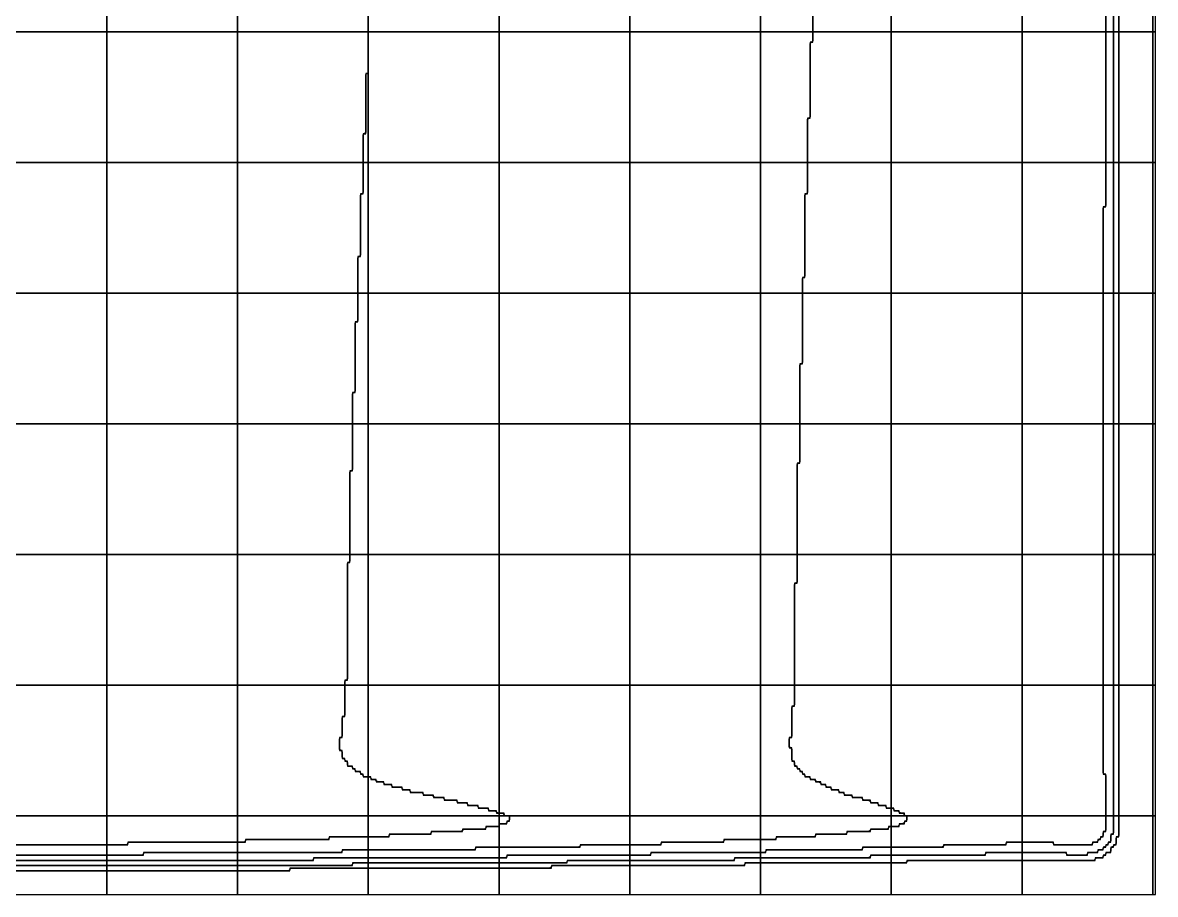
# Model space of a CAD drawing. Header units: metres. Extents: x -2.2 to 1, y -5.2 to 5.1.
# Drawn here: x -0.078 to 1.005, y 0.14 to 0.973 of the extents above; entities that cross this region are included whole.
import ezdxf

# ---------------------------------------------------------------- set-up
doc = ezdxf.new("R2010")
doc.units = ezdxf.units.M

msp = doc.modelspace()

# ---------------------------------------------------------------- linework, layer by layer
at = {"layer": '10', "color": 2}
for points in [[(0.9696, 0.9645, 0), (1.0021, 0.9645, 0), (1.0021, 1.0895, 0), (0.9696, 1.0895, 0), (0.9696, 0.9645, 0)], [(1.0021, 0.9645, 0), (1.0046, 0.9645, 0), (1.0046, 1.0895, 0), (1.0021, 1.0895, 0), (1.0021, 0.9645, 0)], [(0.9696, 0.8395, 0), (1.0021, 0.8395, 0), (1.0021, 0.9645, 0), (0.9696, 0.9645, 0), (0.9696, 0.8395, 0)], [(1.0021, 0.8395, 0), (1.0046, 0.8395, 0), (1.0046, 0.9645, 0), (1.0021, 0.9645, 0), (1.0021, 0.8395, 0)], [(0.9696, 0.7145, 0), (1.0021, 0.7145, 0), (1.0021, 0.8395, 0), (0.9696, 0.8395, 0), (0.9696, 0.7145, 0)], [(1.0021, 0.7145, 0), (1.0046, 0.7145, 0), (1.0046, 0.8395, 0), (1.0021, 0.8395, 0), (1.0021, 0.7145, 0)], [(0.9696, 0.5895, 0), (1.0021, 0.5895, 0), (1.0021, 0.7145, 0), (0.9696, 0.7145, 0), (0.9696, 0.5895, 0)], [(1.0021, 0.5895, 0), (1.0046, 0.5895, 0), (1.0046, 0.7145, 0), (1.0021, 0.7145, 0), (1.0021, 0.5895, 0)], [(0.9696, 0.4645, 0), (1.0021, 0.4645, 0), (1.0021, 0.5895, 0), (0.9696, 0.5895, 0), (0.9696, 0.4645, 0)], [(1.0021, 0.4645, 0), (1.0046, 0.4645, 0), (1.0046, 0.5895, 0), (1.0021, 0.5895, 0), (1.0021, 0.4645, 0)], [(0.9696, 0.3395, 0), (1.0021, 0.3395, 0), (1.0021, 0.4645, 0), (0.9696, 0.4645, 0), (0.9696, 0.3395, 0)], [(1.0021, 0.3395, 0), (1.0046, 0.3395, 0), (1.0046, 0.4645, 0), (1.0021, 0.4645, 0), (1.0021, 0.3395, 0)], [(0.9696, 0.2145, 0), (1.0021, 0.2145, 0), (1.0021, 0.3395, 0), (0.9696, 0.3395, 0), (0.9696, 0.2145, 0)], [(1.0021, 0.2145, 0), (1.0046, 0.2145, 0), (1.0046, 0.3395, 0), (1.0021, 0.3395, 0), (1.0021, 0.2145, 0)], [(0.8771, 0.1395, 0), (1.0021, 0.1395, 0), (1.0021, 0.2145, 0), (0.9696, 0.2145, 0), (0.9696, 0.1958, 0), (0.9683, 0.1945, 0), (0.9671, 0.1945, 0), (0.9671, 0.1883, 0), (0.9658, 0.187, 0), (0.9646, 0.187, 0), (0.9646, 0.1857, 0), (0.9633, 0.1845, 0), (0.9621, 0.1845, 0), (0.9621, 0.1807, 0), (0.9608, 0.1795, 0), (0.9571, 0.1795, 0), (0.9571, 0.1782, 0), (0.9558, 0.177, 0), (0.9546, 0.177, 0), (0.9546, 0.1757, 0), (0.9533, 0.1745, 0), (0.9471, 0.1745, 0), (0.9471, 0.1732, 0), (0.9458, 0.172, 0), (0.8771, 0.172, 0), (0.8771, 0.1395, 0)], [(1.0021, 0.1395, 0), (1.0046, 0.1395, 0), (1.0046, 0.2145, 0), (1.0021, 0.2145, 0), (1.0021, 0.1395, 0)], [(0.1271, 0.1395, 0), (0.2521, 0.1395, 0), (0.2521, 0.1645, 0), (0.1771, 0.1645, 0), (0.1771, 0.1633, 0), (0.1758, 0.162, 0), (0.1271, 0.162, 0), (0.1271, 0.1395, 0)], [(0.2521, 0.1395, 0), (0.3771, 0.1395, 0), (0.3771, 0.1645, 0), (0.2521, 0.1645, 0), (0.2521, 0.1395, 0)], [(0.3771, 0.1395, 0), (0.5021, 0.1395, 0), (0.5021, 0.167, 0), (0.4271, 0.167, 0), (0.4271, 0.1658, 0), (0.4258, 0.1645, 0), (0.3771, 0.1645, 0), (0.3771, 0.1395, 0)], [(0.5021, 0.1395, 0), (0.6271, 0.1395, 0), (0.6271, 0.1695, 0), (0.6121, 0.1695, 0), (0.6121, 0.1683, 0), (0.6108, 0.167, 0), (0.5021, 0.167, 0), (0.5021, 0.1395, 0)], [(0.6271, 0.1395, 0), (0.7521, 0.1395, 0), (0.7521, 0.1695, 0), (0.6271, 0.1695, 0), (0.6271, 0.1395, 0)], [(0.7521, 0.1395, 0), (0.8771, 0.1395, 0), (0.8771, 0.172, 0), (0.7671, 0.172, 0), (0.7671, 0.1708, 0), (0.7658, 0.1695, 0), (0.7521, 0.1695, 0), (0.7521, 0.1395, 0)], [(-0.1229, 0.1395, 0), (0.0021, 0.1395, 0), (0.0021, 0.162, 0), (-0.1229, 0.162, 0), (-0.1229, 0.1395, 0)], [(0.0021, 0.1395, 0), (0.1271, 0.1395, 0), (0.1271, 0.162, 0), (0.0021, 0.162, 0), (0.0021, 0.1395, 0)]]:
    msp.add_polyline3d(points, dxfattribs=at)
at = {"layer": '5', "color": 6}
for points in [[(-0.1229, 0.9645, 0), (0.0021, 0.9645, 0), (0.0021, 1.0895, 0), (-0.1229, 1.0895, 0), (-0.1229, 0.9645, 0)], [(0.0021, 0.9645, 0), (0.1271, 0.9645, 0), (0.1271, 1.0895, 0), (0.0021, 1.0895, 0), (0.0021, 0.9645, 0)], [(0.1271, 0.9645, 0), (0.2521, 0.9645, 0), (0.2521, 1.0895, 0), (0.1271, 1.0895, 0), (0.1271, 0.9645, 0)], [(-0.1229, 0.8395, 0), (0.0021, 0.8395, 0), (0.0021, 0.9645, 0), (-0.1229, 0.9645, 0), (-0.1229, 0.8395, 0)], [(0.0021, 0.8395, 0), (0.1271, 0.8395, 0), (0.1271, 0.9645, 0), (0.0021, 0.9645, 0), (0.0021, 0.8395, 0)], [(0.1271, 0.8395, 0), (0.2471, 0.8395, 0), (0.2471, 0.8658, 0), (0.2483, 0.867, 0), (0.2496, 0.867, 0), (0.2496, 0.9233, 0), (0.2508, 0.9245, 0), (0.2521, 0.9245, 0), (0.2521, 0.9645, 0), (0.1271, 0.9645, 0), (0.1271, 0.8395, 0)], [(-0.1229, 0.7145, 0), (0.0021, 0.7145, 0), (0.0021, 0.8395, 0), (-0.1229, 0.8395, 0), (-0.1229, 0.7145, 0)], [(0.0021, 0.7145, 0), (0.1271, 0.7145, 0), (0.1271, 0.8395, 0), (0.0021, 0.8395, 0), (0.0021, 0.7145, 0)], [(0.1271, 0.7145, 0), (0.2421, 0.7145, 0), (0.2421, 0.7482, 0), (0.2433, 0.7495, 0), (0.2446, 0.7495, 0), (0.2446, 0.8083, 0), (0.2458, 0.8095, 0), (0.2471, 0.8095, 0), (0.2471, 0.8395, 0), (0.1271, 0.8395, 0), (0.1271, 0.7145, 0)], [(-0.1229, 0.5895, 0), (0.0021, 0.5895, 0), (0.0021, 0.7145, 0), (-0.1229, 0.7145, 0), (-0.1229, 0.5895, 0)], [(0.0021, 0.5895, 0), (0.1271, 0.5895, 0), (0.1271, 0.7145, 0), (0.0021, 0.7145, 0), (0.0021, 0.5895, 0)], [(0.1271, 0.5895, 0), (0.2371, 0.5895, 0), (0.2371, 0.6182, 0), (0.2383, 0.6195, 0), (0.2396, 0.6195, 0), (0.2396, 0.6857, 0), (0.2408, 0.687, 0), (0.2421, 0.687, 0), (0.2421, 0.7145, 0), (0.1271, 0.7145, 0), (0.1271, 0.5895, 0)], [(-0.1229, 0.4645, 0), (0.0021, 0.4645, 0), (0.0021, 0.5895, 0), (-0.1229, 0.5895, 0), (-0.1229, 0.4645, 0)], [(0.0021, 0.4645, 0), (0.1271, 0.4645, 0), (0.1271, 0.5895, 0), (0.0021, 0.5895, 0), (0.0021, 0.4645, 0)], [(0.1271, 0.4645, 0), (0.2346, 0.4645, 0), (0.2346, 0.5433, 0), (0.2358, 0.5445, 0), (0.2371, 0.5445, 0), (0.2371, 0.5895, 0), (0.1271, 0.5895, 0), (0.1271, 0.4645, 0)], [(-0.1229, 0.3395, 0), (0.0021, 0.3395, 0), (0.0021, 0.4645, 0), (-0.1229, 0.4645, 0), (-0.1229, 0.3395, 0)], [(0.0021, 0.3395, 0), (0.1271, 0.3395, 0), (0.1271, 0.4645, 0), (0.0021, 0.4645, 0), (0.0021, 0.3395, 0)], [(0.1271, 0.3395, 0), (0.2296, 0.3395, 0), (0.2296, 0.3432, 0), (0.2308, 0.3445, 0), (0.2321, 0.3445, 0), (0.2321, 0.4557, 0), (0.2333, 0.457, 0), (0.2346, 0.457, 0), (0.2346, 0.4645, 0), (0.1271, 0.4645, 0), (0.1271, 0.3395, 0)], [(-0.1229, 0.2145, 0), (0.0021, 0.2145, 0), (0.0021, 0.3395, 0), (-0.1229, 0.3395, 0), (-0.1229, 0.2145, 0)], [(0.0021, 0.2145, 0), (0.1271, 0.2145, 0), (0.1271, 0.3395, 0), (0.0021, 0.3395, 0), (0.0021, 0.2145, 0)], [(0.1271, 0.2145, 0), (0.2521, 0.2145, 0), (0.2521, 0.252, 0), (0.2483, 0.252, 0), (0.2471, 0.2532, 0), (0.2471, 0.2545, 0), (0.2458, 0.2545, 0), (0.2446, 0.2557, 0), (0.2446, 0.257, 0), (0.2408, 0.257, 0), (0.2396, 0.2582, 0), (0.2396, 0.2595, 0), (0.2383, 0.2595, 0), (0.2371, 0.2607, 0), (0.2371, 0.262, 0), (0.2333, 0.262, 0), (0.2321, 0.2632, 0), (0.2321, 0.267, 0), (0.2308, 0.267, 0), (0.2296, 0.2682, 0), (0.2296, 0.2695, 0), (0.2283, 0.2695, 0), (0.2271, 0.2707, 0), (0.2271, 0.277, 0), (0.2258, 0.277, 0), (0.2246, 0.2782, 0), (0.2246, 0.2883, 0), (0.2258, 0.2895, 0), (0.2271, 0.2895, 0), (0.2271, 0.3083, 0), (0.2283, 0.3095, 0), (0.2296, 0.3095, 0), (0.2296, 0.3395, 0), (0.1271, 0.3395, 0), (0.1271, 0.2145, 0)], [(0.2521, 0.2145, 0), (0.3771, 0.2145, 0), (0.3771, 0.217, 0), (0.3758, 0.217, 0), (0.3746, 0.2182, 0), (0.3746, 0.2195, 0), (0.3683, 0.2195, 0), (0.3671, 0.2208, 0), (0.3671, 0.222, 0), (0.3583, 0.222, 0), (0.3571, 0.2233, 0), (0.3571, 0.2245, 0), (0.3483, 0.2245, 0), (0.3471, 0.2258, 0), (0.3471, 0.227, 0), (0.3383, 0.227, 0), (0.3371, 0.2283, 0), (0.3371, 0.2295, 0), (0.3258, 0.2295, 0), (0.3246, 0.2308, 0), (0.3246, 0.232, 0), (0.3158, 0.232, 0), (0.3146, 0.2333, 0), (0.3146, 0.2345, 0), (0.3058, 0.2345, 0), (0.3046, 0.2357, 0), (0.3046, 0.237, 0), (0.2933, 0.237, 0), (0.2921, 0.2382, 0), (0.2921, 0.2395, 0), (0.2858, 0.2395, 0), (0.2846, 0.2407, 0), (0.2846, 0.242, 0), (0.2758, 0.242, 0), (0.2746, 0.2432, 0), (0.2746, 0.2445, 0), (0.2683, 0.2445, 0), (0.2671, 0.2457, 0), (0.2671, 0.247, 0), (0.2608, 0.247, 0), (0.2596, 0.2482, 0), (0.2596, 0.2495, 0), (0.2558, 0.2495, 0), (0.2546, 0.2507, 0), (0.2546, 0.252, 0), (0.2521, 0.252, 0), (0.2521, 0.2145, 0)], [(0.3771, 0.2145, 0), (0.3821, 0.2145, 0), (0.3821, 0.217, 0), (0.3771, 0.217, 0), (0.3771, 0.2145, 0)], [(-0.1229, 0.187, 0), (0.0021, 0.187, 0), (0.0021, 0.2145, 0), (-0.1229, 0.2145, 0), (-0.1229, 0.187, 0)], [(0.0021, 0.187, 0), (0.0221, 0.187, 0), (0.0221, 0.1883, 0), (0.0233, 0.1895, 0), (0.1271, 0.1895, 0), (0.1271, 0.2145, 0), (0.0021, 0.2145, 0), (0.0021, 0.187, 0)], [(0.1271, 0.1895, 0), (0.1346, 0.1895, 0), (0.1346, 0.1908, 0), (0.1358, 0.192, 0), (0.2146, 0.192, 0), (0.2146, 0.1933, 0), (0.2158, 0.1945, 0), (0.2521, 0.1945, 0), (0.2521, 0.2145, 0), (0.1271, 0.2145, 0), (0.1271, 0.1895, 0)], [(0.2521, 0.1945, 0), (0.2721, 0.1945, 0), (0.2721, 0.1958, 0), (0.2733, 0.197, 0), (0.3121, 0.197, 0), (0.3121, 0.1983, 0), (0.3133, 0.1995, 0), (0.3421, 0.1995, 0), (0.3421, 0.2008, 0), (0.3433, 0.202, 0), (0.3646, 0.202, 0), (0.3646, 0.2032, 0), (0.3658, 0.2045, 0), (0.3771, 0.2045, 0), (0.3771, 0.2145, 0), (0.2521, 0.2145, 0), (0.2521, 0.1945, 0)], [(0.3771, 0.207, 0), (0.3846, 0.207, 0), (0.3846, 0.2082, 0), (0.3858, 0.2095, 0), (0.3871, 0.2095, 0), (0.3871, 0.2145, 0), (0.3771, 0.2145, 0), (0.3771, 0.207, 0)]]:
    msp.add_polyline3d(points, dxfattribs=at)
at = {"layer": '6', "color": 4}
for points in [[(0.2521, 0.9645, 0), (0.3771, 0.9645, 0), (0.3771, 1.0895, 0), (0.2571, 1.0895, 0), (0.2571, 1.0382, 0), (0.2558, 1.037, 0), (0.2546, 1.037, 0), (0.2546, 0.9832, 0), (0.2533, 0.982, 0), (0.2521, 0.982, 0), (0.2521, 0.9645, 0)], [(0.3771, 0.9645, 0), (0.5021, 0.9645, 0), (0.5021, 1.0895, 0), (0.3771, 1.0895, 0), (0.3771, 0.9645, 0)], [(0.5021, 0.9645, 0), (0.6271, 0.9645, 0), (0.6271, 1.0895, 0), (0.5021, 1.0895, 0), (0.5021, 0.9645, 0)], [(0.6271, 0.9645, 0), (0.6771, 0.9645, 0), (0.6771, 1.0232, 0), (0.6783, 1.0245, 0), (0.6796, 1.0245, 0), (0.6796, 1.0895, 0), (0.6271, 1.0895, 0), (0.6271, 0.9645, 0)], [(0.2521, 0.8395, 0), (0.3771, 0.8395, 0), (0.3771, 0.9645, 0), (0.2521, 0.9645, 0), (0.2521, 0.8395, 0)], [(0.3771, 0.8395, 0), (0.5021, 0.8395, 0), (0.5021, 0.9645, 0), (0.3771, 0.9645, 0), (0.3771, 0.8395, 0)], [(0.5021, 0.8395, 0), (0.6271, 0.8395, 0), (0.6271, 0.9645, 0), (0.5021, 0.9645, 0), (0.5021, 0.8395, 0)], [(0.6271, 0.8395, 0), (0.6721, 0.8395, 0), (0.6721, 0.8808, 0), (0.6733, 0.882, 0), (0.6746, 0.882, 0), (0.6746, 0.9533, 0), (0.6758, 0.9545, 0), (0.6771, 0.9545, 0), (0.6771, 0.9645, 0), (0.6271, 0.9645, 0), (0.6271, 0.8395, 0)], [(0.2471, 0.8395, 0), (0.2521, 0.8395, 0), (0.2521, 0.9245, 0), (0.2496, 0.9245, 0), (0.2496, 0.8682, 0), (0.2483, 0.867, 0), (0.2471, 0.867, 0), (0.2471, 0.8395, 0)], [(0.2421, 0.7145, 0), (0.2521, 0.7145, 0), (0.2521, 0.8395, 0), (0.2471, 0.8395, 0), (0.2471, 0.8107, 0), (0.2458, 0.8095, 0), (0.2446, 0.8095, 0), (0.2446, 0.7508, 0), (0.2433, 0.7495, 0), (0.2421, 0.7495, 0), (0.2421, 0.7145, 0)], [(0.2521, 0.7145, 0), (0.3771, 0.7145, 0), (0.3771, 0.8395, 0), (0.2521, 0.8395, 0), (0.2521, 0.7145, 0)], [(0.3771, 0.7145, 0), (0.5021, 0.7145, 0), (0.5021, 0.8395, 0), (0.3771, 0.8395, 0), (0.3771, 0.7145, 0)], [(0.5021, 0.7145, 0), (0.6271, 0.7145, 0), (0.6271, 0.8395, 0), (0.5021, 0.8395, 0), (0.5021, 0.7145, 0)], [(0.6271, 0.7145, 0), (0.6671, 0.7145, 0), (0.6671, 0.7282, 0), (0.6683, 0.7295, 0), (0.6696, 0.7295, 0), (0.6696, 0.8083, 0), (0.6708, 0.8095, 0), (0.6721, 0.8095, 0), (0.6721, 0.8395, 0), (0.6271, 0.8395, 0), (0.6271, 0.7145, 0)], [(0.2371, 0.5895, 0), (0.2521, 0.5895, 0), (0.2521, 0.7145, 0), (0.2421, 0.7145, 0), (0.2421, 0.6883, 0), (0.2408, 0.687, 0), (0.2396, 0.687, 0), (0.2396, 0.6208, 0), (0.2383, 0.6195, 0), (0.2371, 0.6195, 0), (0.2371, 0.5895, 0)], [(0.2521, 0.5895, 0), (0.3771, 0.5895, 0), (0.3771, 0.7145, 0), (0.2521, 0.7145, 0), (0.2521, 0.5895, 0)], [(0.3771, 0.5895, 0), (0.5021, 0.5895, 0), (0.5021, 0.7145, 0), (0.3771, 0.7145, 0), (0.3771, 0.5895, 0)], [(0.5021, 0.5895, 0), (0.6271, 0.5895, 0), (0.6271, 0.7145, 0), (0.5021, 0.7145, 0), (0.5021, 0.5895, 0)], [(0.6271, 0.5895, 0), (0.6646, 0.5895, 0), (0.6646, 0.6458, 0), (0.6658, 0.647, 0), (0.6671, 0.647, 0), (0.6671, 0.7145, 0), (0.6271, 0.7145, 0), (0.6271, 0.5895, 0)], [(0.2346, 0.4645, 0), (0.2521, 0.4645, 0), (0.2521, 0.5895, 0), (0.2371, 0.5895, 0), (0.2371, 0.5457, 0), (0.2358, 0.5445, 0), (0.2346, 0.5445, 0), (0.2346, 0.4645, 0)], [(0.2521, 0.4645, 0), (0.3771, 0.4645, 0), (0.3771, 0.5895, 0), (0.2521, 0.5895, 0), (0.2521, 0.4645, 0)], [(0.3771, 0.4645, 0), (0.5021, 0.4645, 0), (0.5021, 0.5895, 0), (0.3771, 0.5895, 0), (0.3771, 0.4645, 0)], [(0.5021, 0.4645, 0), (0.6271, 0.4645, 0), (0.6271, 0.5895, 0), (0.5021, 0.5895, 0), (0.5021, 0.4645, 0)], [(0.6271, 0.4645, 0), (0.6621, 0.4645, 0), (0.6621, 0.5507, 0), (0.6633, 0.552, 0), (0.6646, 0.552, 0), (0.6646, 0.5895, 0), (0.6271, 0.5895, 0), (0.6271, 0.4645, 0)], [(0.2296, 0.3395, 0), (0.2521, 0.3395, 0), (0.2521, 0.4645, 0), (0.2346, 0.4645, 0), (0.2346, 0.4582, 0), (0.2333, 0.457, 0), (0.2321, 0.457, 0), (0.2321, 0.3458, 0), (0.2308, 0.3445, 0), (0.2296, 0.3445, 0), (0.2296, 0.3395, 0)], [(0.2521, 0.3395, 0), (0.3771, 0.3395, 0), (0.3771, 0.4645, 0), (0.2521, 0.4645, 0), (0.2521, 0.3395, 0)], [(0.3771, 0.3395, 0), (0.5021, 0.3395, 0), (0.5021, 0.4645, 0), (0.3771, 0.4645, 0), (0.3771, 0.3395, 0)], [(0.5021, 0.3395, 0), (0.6271, 0.3395, 0), (0.6271, 0.4645, 0), (0.5021, 0.4645, 0), (0.5021, 0.3395, 0)], [(0.6271, 0.3395, 0), (0.6596, 0.3395, 0), (0.6596, 0.4358, 0), (0.6608, 0.437, 0), (0.6621, 0.437, 0), (0.6621, 0.4645, 0), (0.6271, 0.4645, 0), (0.6271, 0.3395, 0)], [(0.2246, 0.277, 0), (0.2258, 0.277, 0), (0.2271, 0.2757, 0), (0.2271, 0.2695, 0), (0.2283, 0.2695, 0), (0.2296, 0.2682, 0), (0.2296, 0.267, 0), (0.2308, 0.267, 0), (0.2321, 0.2657, 0), (0.2321, 0.262, 0), (0.2358, 0.262, 0), (0.2371, 0.2607, 0), (0.2371, 0.2595, 0), (0.2383, 0.2595, 0), (0.2396, 0.2582, 0), (0.2396, 0.257, 0), (0.2433, 0.257, 0), (0.2446, 0.2557, 0), (0.2446, 0.2545, 0), (0.2458, 0.2545, 0), (0.2471, 0.2532, 0), (0.2471, 0.252, 0), (0.2521, 0.252, 0), (0.2521, 0.3395, 0), (0.2296, 0.3395, 0), (0.2296, 0.3108, 0), (0.2283, 0.3095, 0), (0.2271, 0.3095, 0), (0.2271, 0.2908, 0), (0.2258, 0.2895, 0), (0.2246, 0.2895, 0), (0.2246, 0.277, 0)], [(0.2521, 0.252, 0), (0.2533, 0.252, 0), (0.2546, 0.2507, 0), (0.2546, 0.2495, 0), (0.2583, 0.2495, 0), (0.2596, 0.2482, 0), (0.2596, 0.247, 0), (0.2658, 0.247, 0), (0.2671, 0.2457, 0), (0.2671, 0.2445, 0), (0.2733, 0.2445, 0), (0.2746, 0.2432, 0), (0.2746, 0.242, 0), (0.2833, 0.242, 0), (0.2846, 0.2407, 0), (0.2846, 0.2395, 0), (0.2908, 0.2395, 0), (0.2921, 0.2382, 0), (0.2921, 0.237, 0), (0.3033, 0.237, 0), (0.3046, 0.2357, 0), (0.3046, 0.2345, 0), (0.3133, 0.2345, 0), (0.3146, 0.2333, 0), (0.3146, 0.232, 0), (0.3233, 0.232, 0), (0.3246, 0.2308, 0), (0.3246, 0.2295, 0), (0.3358, 0.2295, 0), (0.3371, 0.2283, 0), (0.3371, 0.227, 0), (0.3458, 0.227, 0), (0.3471, 0.2258, 0), (0.3471, 0.2245, 0), (0.3558, 0.2245, 0), (0.3571, 0.2233, 0), (0.3571, 0.222, 0), (0.3658, 0.222, 0), (0.3671, 0.2208, 0), (0.3671, 0.2195, 0), (0.3733, 0.2195, 0), (0.3746, 0.2182, 0), (0.3746, 0.217, 0), (0.3771, 0.217, 0), (0.3771, 0.3395, 0), (0.2521, 0.3395, 0), (0.2521, 0.252, 0)], [(0.3771, 0.217, 0), (0.3808, 0.217, 0), (0.3821, 0.2157, 0), (0.3821, 0.2145, 0), (0.5021, 0.2145, 0), (0.5021, 0.3395, 0), (0.3771, 0.3395, 0), (0.3771, 0.217, 0)], [(0.5021, 0.2145, 0), (0.6271, 0.2145, 0), (0.6271, 0.3395, 0), (0.5021, 0.3395, 0), (0.5021, 0.2145, 0)], [(0.6271, 0.2145, 0), (0.7521, 0.2145, 0), (0.7521, 0.222, 0), (0.7483, 0.222, 0), (0.7471, 0.2233, 0), (0.7471, 0.2245, 0), (0.7408, 0.2245, 0), (0.7396, 0.2258, 0), (0.7396, 0.227, 0), (0.7333, 0.227, 0), (0.7321, 0.2283, 0), (0.7321, 0.2295, 0), (0.7258, 0.2295, 0), (0.7246, 0.2308, 0), (0.7246, 0.232, 0), (0.7158, 0.232, 0), (0.7146, 0.2333, 0), (0.7146, 0.2345, 0), (0.7083, 0.2345, 0), (0.7071, 0.2357, 0), (0.7071, 0.237, 0), (0.7033, 0.237, 0), (0.7021, 0.2382, 0), (0.7021, 0.2395, 0), (0.6958, 0.2395, 0), (0.6946, 0.2407, 0), (0.6946, 0.242, 0), (0.6908, 0.242, 0), (0.6896, 0.2432, 0), (0.6896, 0.2445, 0), (0.6858, 0.2445, 0), (0.6846, 0.2457, 0), (0.6846, 0.247, 0), (0.6808, 0.247, 0), (0.6796, 0.2482, 0), (0.6796, 0.2495, 0), (0.6758, 0.2495, 0), (0.6746, 0.2507, 0), (0.6746, 0.252, 0), (0.6708, 0.252, 0), (0.6696, 0.2532, 0), (0.6696, 0.2545, 0), (0.6683, 0.2545, 0), (0.6671, 0.2557, 0), (0.6671, 0.257, 0), (0.6658, 0.257, 0), (0.6646, 0.2582, 0), (0.6646, 0.2595, 0), (0.6633, 0.2595, 0), (0.6621, 0.2607, 0), (0.6621, 0.262, 0), (0.6608, 0.262, 0), (0.6596, 0.2632, 0), (0.6596, 0.267, 0), (0.6583, 0.267, 0), (0.6571, 0.2682, 0), (0.6571, 0.2795, 0), (0.6558, 0.2795, 0), (0.6546, 0.2807, 0), (0.6546, 0.2883, 0), (0.6558, 0.2895, 0), (0.6571, 0.2895, 0), (0.6571, 0.3182, 0), (0.6583, 0.3195, 0), (0.6596, 0.3195, 0), (0.6596, 0.3395, 0), (0.6271, 0.3395, 0), (0.6271, 0.2145, 0)], [(0.7521, 0.2145, 0), (0.7646, 0.2145, 0), (0.7646, 0.217, 0), (0.7608, 0.217, 0), (0.7596, 0.2182, 0), (0.7596, 0.2195, 0), (0.7558, 0.2195, 0), (0.7546, 0.2208, 0), (0.7546, 0.222, 0), (0.7521, 0.222, 0), (0.7521, 0.2145, 0)], [(0.3771, 0.1845, 0), (0.4546, 0.1845, 0), (0.4546, 0.1857, 0), (0.4558, 0.187, 0), (0.5021, 0.187, 0), (0.5021, 0.2145, 0), (0.3871, 0.2145, 0), (0.3871, 0.2107, 0), (0.3858, 0.2095, 0), (0.3846, 0.2095, 0), (0.3846, 0.2082, 0), (0.3833, 0.207, 0), (0.3771, 0.207, 0), (0.3771, 0.1845, 0)], [(0.5021, 0.187, 0), (0.5321, 0.187, 0), (0.5321, 0.1883, 0), (0.5333, 0.1895, 0), (0.5921, 0.1895, 0), (0.5921, 0.1908, 0), (0.5933, 0.192, 0), (0.6271, 0.192, 0), (0.6271, 0.2145, 0), (0.5021, 0.2145, 0), (0.5021, 0.187, 0)], [(0.6271, 0.192, 0), (0.6421, 0.192, 0), (0.6421, 0.1933, 0), (0.6433, 0.1945, 0), (0.6796, 0.1945, 0), (0.6796, 0.1958, 0), (0.6808, 0.197, 0), (0.7096, 0.197, 0), (0.7096, 0.1983, 0), (0.7108, 0.1995, 0), (0.7321, 0.1995, 0), (0.7321, 0.2008, 0), (0.7333, 0.202, 0), (0.7496, 0.202, 0), (0.7496, 0.2032, 0), (0.7508, 0.2045, 0), (0.7521, 0.2045, 0), (0.7521, 0.2145, 0), (0.6271, 0.2145, 0), (0.6271, 0.192, 0)], [(0.7521, 0.2045, 0), (0.7596, 0.2045, 0), (0.7596, 0.2057, 0), (0.7608, 0.207, 0), (0.7646, 0.207, 0), (0.7646, 0.2082, 0), (0.7658, 0.2095, 0), (0.7671, 0.2095, 0), (0.7671, 0.2145, 0), (0.7521, 0.2145, 0), (0.7521, 0.2045, 0)], [(0.2521, 0.182, 0), (0.3546, 0.182, 0), (0.3546, 0.1832, 0), (0.3558, 0.1845, 0), (0.3771, 0.1845, 0), (0.3771, 0.2045, 0), (0.3646, 0.2045, 0), (0.3646, 0.2032, 0), (0.3633, 0.202, 0), (0.3421, 0.202, 0), (0.3421, 0.2008, 0), (0.3408, 0.1995, 0), (0.3121, 0.1995, 0), (0.3121, 0.1983, 0), (0.3108, 0.197, 0), (0.2721, 0.197, 0), (0.2721, 0.1958, 0), (0.2708, 0.1945, 0), (0.2521, 0.1945, 0), (0.2521, 0.182, 0)], [(-0.1229, 0.177, 0), (0.0021, 0.177, 0), (0.0021, 0.187, 0), (-0.1229, 0.187, 0), (-0.1229, 0.177, 0)], [(0.0021, 0.177, 0), (0.0371, 0.177, 0), (0.0371, 0.1782, 0), (0.0383, 0.1795, 0), (0.1271, 0.1795, 0), (0.1271, 0.1895, 0), (0.0221, 0.1895, 0), (0.0221, 0.1883, 0), (0.0208, 0.187, 0), (0.0021, 0.187, 0), (0.0021, 0.177, 0)], [(0.1271, 0.1795, 0), (0.2271, 0.1795, 0), (0.2271, 0.1807, 0), (0.2283, 0.182, 0), (0.2521, 0.182, 0), (0.2521, 0.1945, 0), (0.2146, 0.1945, 0), (0.2146, 0.1933, 0), (0.2133, 0.192, 0), (0.1346, 0.192, 0), (0.1346, 0.1908, 0), (0.1333, 0.1895, 0), (0.1271, 0.1895, 0), (0.1271, 0.1795, 0)]]:
    msp.add_polyline3d(points, dxfattribs=at)
at = {"layer": '7', "color": 1}
for points in [[(0.6771, 0.9645, 0), (0.7521, 0.9645, 0), (0.7521, 1.0895, 0), (0.6796, 1.0895, 0), (0.6796, 1.0257, 0), (0.6783, 1.0245, 0), (0.6771, 1.0245, 0), (0.6771, 0.9645, 0)], [(0.7521, 0.9645, 0), (0.8771, 0.9645, 0), (0.8771, 1.0895, 0), (0.7521, 1.0895, 0), (0.7521, 0.9645, 0)], [(0.8771, 0.9645, 0), (0.9571, 0.9645, 0), (0.9571, 1.0895, 0), (0.8771, 1.0895, 0), (0.8771, 0.9645, 0)], [(0.6721, 0.8395, 0), (0.7521, 0.8395, 0), (0.7521, 0.9645, 0), (0.6771, 0.9645, 0), (0.6771, 0.9557, 0), (0.6758, 0.9545, 0), (0.6746, 0.9545, 0), (0.6746, 0.8832, 0), (0.6733, 0.882, 0), (0.6721, 0.882, 0), (0.6721, 0.8395, 0)], [(0.7521, 0.8395, 0), (0.8771, 0.8395, 0), (0.8771, 0.9645, 0), (0.7521, 0.9645, 0), (0.7521, 0.8395, 0)], [(0.8771, 0.8395, 0), (0.9571, 0.8395, 0), (0.9571, 0.9645, 0), (0.8771, 0.9645, 0), (0.8771, 0.8395, 0)], [(0.6671, 0.7145, 0), (0.7521, 0.7145, 0), (0.7521, 0.8395, 0), (0.6721, 0.8395, 0), (0.6721, 0.8107, 0), (0.6708, 0.8095, 0), (0.6696, 0.8095, 0), (0.6696, 0.7308, 0), (0.6683, 0.7295, 0), (0.6671, 0.7295, 0), (0.6671, 0.7145, 0)], [(0.7521, 0.7145, 0), (0.8771, 0.7145, 0), (0.8771, 0.8395, 0), (0.7521, 0.8395, 0), (0.7521, 0.7145, 0)], [(0.8771, 0.7145, 0), (0.9546, 0.7145, 0), (0.9546, 0.7957, 0), (0.9558, 0.797, 0), (0.9571, 0.797, 0), (0.9571, 0.8395, 0), (0.8771, 0.8395, 0), (0.8771, 0.7145, 0)], [(0.6646, 0.5895, 0), (0.7521, 0.5895, 0), (0.7521, 0.7145, 0), (0.6671, 0.7145, 0), (0.6671, 0.6482, 0), (0.6658, 0.647, 0), (0.6646, 0.647, 0), (0.6646, 0.5895, 0)], [(0.7521, 0.5895, 0), (0.8771, 0.5895, 0), (0.8771, 0.7145, 0), (0.7521, 0.7145, 0), (0.7521, 0.5895, 0)], [(0.8771, 0.5895, 0), (0.9546, 0.5895, 0), (0.9546, 0.7145, 0), (0.8771, 0.7145, 0), (0.8771, 0.5895, 0)], [(0.6621, 0.4645, 0), (0.7521, 0.4645, 0), (0.7521, 0.5895, 0), (0.6646, 0.5895, 0), (0.6646, 0.5533, 0), (0.6633, 0.552, 0), (0.6621, 0.552, 0), (0.6621, 0.4645, 0)], [(0.7521, 0.4645, 0), (0.8771, 0.4645, 0), (0.8771, 0.5895, 0), (0.7521, 0.5895, 0), (0.7521, 0.4645, 0)], [(0.8771, 0.4645, 0), (0.9546, 0.4645, 0), (0.9546, 0.5895, 0), (0.8771, 0.5895, 0), (0.8771, 0.4645, 0)], [(0.6596, 0.3395, 0), (0.7521, 0.3395, 0), (0.7521, 0.4645, 0), (0.6621, 0.4645, 0), (0.6621, 0.4382, 0), (0.6608, 0.437, 0), (0.6596, 0.437, 0), (0.6596, 0.3395, 0)], [(0.7521, 0.3395, 0), (0.8771, 0.3395, 0), (0.8771, 0.4645, 0), (0.7521, 0.4645, 0), (0.7521, 0.3395, 0)], [(0.8771, 0.3395, 0), (0.9546, 0.3395, 0), (0.9546, 0.4645, 0), (0.8771, 0.4645, 0), (0.8771, 0.3395, 0)], [(0.6546, 0.2795, 0), (0.6558, 0.2795, 0), (0.6571, 0.2782, 0), (0.6571, 0.267, 0), (0.6583, 0.267, 0), (0.6596, 0.2657, 0), (0.6596, 0.262, 0), (0.6608, 0.262, 0), (0.6621, 0.2607, 0), (0.6621, 0.2595, 0), (0.6633, 0.2595, 0), (0.6646, 0.2582, 0), (0.6646, 0.257, 0), (0.6658, 0.257, 0), (0.6671, 0.2557, 0), (0.6671, 0.2545, 0), (0.6683, 0.2545, 0), (0.6696, 0.2532, 0), (0.6696, 0.252, 0), (0.6733, 0.252, 0), (0.6746, 0.2507, 0), (0.6746, 0.2495, 0), (0.6783, 0.2495, 0), (0.6796, 0.2482, 0), (0.6796, 0.247, 0), (0.6833, 0.247, 0), (0.6846, 0.2457, 0), (0.6846, 0.2445, 0), (0.6883, 0.2445, 0), (0.6896, 0.2432, 0), (0.6896, 0.242, 0), (0.6933, 0.242, 0), (0.6946, 0.2407, 0), (0.6946, 0.2395, 0), (0.7008, 0.2395, 0), (0.7021, 0.2382, 0), (0.7021, 0.237, 0), (0.7058, 0.237, 0), (0.7071, 0.2357, 0), (0.7071, 0.2345, 0), (0.7133, 0.2345, 0), (0.7146, 0.2333, 0), (0.7146, 0.232, 0), (0.7233, 0.232, 0), (0.7246, 0.2308, 0), (0.7246, 0.2295, 0), (0.7308, 0.2295, 0), (0.7321, 0.2283, 0), (0.7321, 0.227, 0), (0.7383, 0.227, 0), (0.7396, 0.2258, 0), (0.7396, 0.2245, 0), (0.7458, 0.2245, 0), (0.7471, 0.2233, 0), (0.7471, 0.222, 0), (0.7521, 0.222, 0), (0.7521, 0.3395, 0), (0.6596, 0.3395, 0), (0.6596, 0.3207, 0), (0.6583, 0.3195, 0), (0.6571, 0.3195, 0), (0.6571, 0.2908, 0), (0.6558, 0.2895, 0), (0.6546, 0.2895, 0), (0.6546, 0.2795, 0)], [(0.7521, 0.222, 0), (0.7533, 0.222, 0), (0.7546, 0.2208, 0), (0.7546, 0.2195, 0), (0.7583, 0.2195, 0), (0.7596, 0.2182, 0), (0.7596, 0.217, 0), (0.7633, 0.217, 0), (0.7646, 0.2157, 0), (0.7646, 0.2145, 0), (0.8771, 0.2145, 0), (0.8771, 0.3395, 0), (0.7521, 0.3395, 0), (0.7521, 0.222, 0)], [(0.8771, 0.2145, 0), (0.9571, 0.2145, 0), (0.9571, 0.2545, 0), (0.9558, 0.2545, 0), (0.9546, 0.2557, 0), (0.9546, 0.3395, 0), (0.8771, 0.3395, 0), (0.8771, 0.2145, 0)], [(0.7521, 0.1845, 0), (0.8021, 0.1845, 0), (0.8021, 0.1857, 0), (0.8033, 0.187, 0), (0.8621, 0.187, 0), (0.8621, 0.1883, 0), (0.8633, 0.1895, 0), (0.8771, 0.1895, 0), (0.8771, 0.2145, 0), (0.7671, 0.2145, 0), (0.7671, 0.2107, 0), (0.7658, 0.2095, 0), (0.7646, 0.2095, 0), (0.7646, 0.2082, 0), (0.7633, 0.207, 0), (0.7596, 0.207, 0), (0.7596, 0.2057, 0), (0.7583, 0.2045, 0), (0.7521, 0.2045, 0), (0.7521, 0.1845, 0)], [(0.8771, 0.1895, 0), (0.9058, 0.1895, 0), (0.9071, 0.1883, 0), (0.9071, 0.187, 0), (0.9446, 0.187, 0), (0.9446, 0.1883, 0), (0.9458, 0.1895, 0), (0.9496, 0.1895, 0), (0.9496, 0.1908, 0), (0.9508, 0.192, 0), (0.9521, 0.192, 0), (0.9521, 0.1933, 0), (0.9533, 0.1945, 0), (0.9546, 0.1945, 0), (0.9546, 0.1983, 0), (0.9558, 0.1995, 0), (0.9571, 0.1995, 0), (0.9571, 0.2145, 0), (0.8771, 0.2145, 0), (0.8771, 0.1895, 0)], [(0.6271, 0.1795, 0), (0.6321, 0.1795, 0), (0.6321, 0.1807, 0), (0.6333, 0.182, 0), (0.7246, 0.182, 0), (0.7246, 0.1832, 0), (0.7258, 0.1845, 0), (0.7521, 0.1845, 0), (0.7521, 0.2045, 0), (0.7496, 0.2045, 0), (0.7496, 0.2032, 0), (0.7483, 0.202, 0), (0.7321, 0.202, 0), (0.7321, 0.2008, 0), (0.7308, 0.1995, 0), (0.7096, 0.1995, 0), (0.7096, 0.1983, 0), (0.7083, 0.197, 0), (0.6796, 0.197, 0), (0.6796, 0.1958, 0), (0.6783, 0.1945, 0), (0.6421, 0.1945, 0), (0.6421, 0.1933, 0), (0.6408, 0.192, 0), (0.6271, 0.192, 0), (0.6271, 0.1795, 0)], [(0.2521, 0.1745, 0), (0.3771, 0.1745, 0), (0.3771, 0.1845, 0), (0.3546, 0.1845, 0), (0.3546, 0.1832, 0), (0.3533, 0.182, 0), (0.2521, 0.182, 0), (0.2521, 0.1745, 0)], [(0.3771, 0.1745, 0), (0.3846, 0.1745, 0), (0.3846, 0.1757, 0), (0.3858, 0.177, 0), (0.5021, 0.177, 0), (0.5021, 0.187, 0), (0.4546, 0.187, 0), (0.4546, 0.1857, 0), (0.4533, 0.1845, 0), (0.3771, 0.1845, 0), (0.3771, 0.1745, 0)], [(0.5021, 0.177, 0), (0.5221, 0.177, 0), (0.5221, 0.1782, 0), (0.5233, 0.1795, 0), (0.6271, 0.1795, 0), (0.6271, 0.192, 0), (0.5921, 0.192, 0), (0.5921, 0.1908, 0), (0.5908, 0.1895, 0), (0.5321, 0.1895, 0), (0.5321, 0.1883, 0), (0.5308, 0.187, 0), (0.5021, 0.187, 0), (0.5021, 0.177, 0)], [(-0.1229, 0.1695, 0), (-0.1104, 0.1695, 0), (-0.1104, 0.1708, 0), (-0.1092, 0.172, 0), (0.0021, 0.172, 0), (0.0021, 0.177, 0), (-0.1229, 0.177, 0), (-0.1229, 0.1695, 0)], [(0.0021, 0.172, 0), (0.1271, 0.172, 0), (0.1271, 0.1795, 0), (0.0371, 0.1795, 0), (0.0371, 0.1782, 0), (0.0358, 0.177, 0), (0.0021, 0.177, 0), (0.0021, 0.172, 0)], [(0.1271, 0.172, 0), (0.1996, 0.172, 0), (0.1996, 0.1732, 0), (0.2008, 0.1745, 0), (0.2521, 0.1745, 0), (0.2521, 0.182, 0), (0.2271, 0.182, 0), (0.2271, 0.1807, 0), (0.2258, 0.1795, 0), (0.1271, 0.1795, 0), (0.1271, 0.172, 0)]]:
    msp.add_polyline3d(points, dxfattribs=at)
at = {"layer": '8', "color": 3}
for points in [[(0.9571, 0.9645, 0), (0.9646, 0.9645, 0), (0.9646, 1.0895, 0), (0.9571, 1.0895, 0), (0.9571, 0.9645, 0)], [(0.9571, 0.8395, 0), (0.9646, 0.8395, 0), (0.9646, 0.9645, 0), (0.9571, 0.9645, 0), (0.9571, 0.8395, 0)], [(0.9546, 0.7145, 0), (0.9646, 0.7145, 0), (0.9646, 0.8395, 0), (0.9571, 0.8395, 0), (0.9571, 0.7983, 0), (0.9558, 0.797, 0), (0.9546, 0.797, 0), (0.9546, 0.7145, 0)], [(0.9546, 0.5895, 0), (0.9646, 0.5895, 0), (0.9646, 0.7145, 0), (0.9546, 0.7145, 0), (0.9546, 0.5895, 0)], [(0.9546, 0.4645, 0), (0.9646, 0.4645, 0), (0.9646, 0.5895, 0), (0.9546, 0.5895, 0), (0.9546, 0.4645, 0)], [(0.9546, 0.3395, 0), (0.9646, 0.3395, 0), (0.9646, 0.4645, 0), (0.9546, 0.4645, 0), (0.9546, 0.3395, 0)], [(0.9546, 0.2545, 0), (0.9558, 0.2545, 0), (0.9571, 0.2532, 0), (0.9571, 0.2145, 0), (0.9646, 0.2145, 0), (0.9646, 0.3395, 0), (0.9546, 0.3395, 0), (0.9546, 0.2545, 0)], [(0.8771, 0.1795, 0), (0.9183, 0.1795, 0), (0.9196, 0.1782, 0), (0.9196, 0.177, 0), (0.9396, 0.177, 0), (0.9396, 0.1782, 0), (0.9408, 0.1795, 0), (0.9496, 0.1795, 0), (0.9496, 0.1807, 0), (0.9508, 0.182, 0), (0.9546, 0.182, 0), (0.9546, 0.1832, 0), (0.9558, 0.1845, 0), (0.9571, 0.1845, 0), (0.9571, 0.1857, 0), (0.9583, 0.187, 0), (0.9596, 0.187, 0), (0.9596, 0.1883, 0), (0.9608, 0.1895, 0), (0.9621, 0.1895, 0), (0.9621, 0.1958, 0), (0.9633, 0.197, 0), (0.9646, 0.197, 0), (0.9646, 0.2145, 0), (0.9571, 0.2145, 0), (0.9571, 0.2008, 0), (0.9558, 0.1995, 0), (0.9546, 0.1995, 0), (0.9546, 0.1958, 0), (0.9533, 0.1945, 0), (0.9521, 0.1945, 0), (0.9521, 0.1933, 0), (0.9508, 0.192, 0), (0.9496, 0.192, 0), (0.9496, 0.1908, 0), (0.9483, 0.1895, 0), (0.9446, 0.1895, 0), (0.9446, 0.1883, 0), (0.9433, 0.187, 0), (0.9083, 0.187, 0), (0.9071, 0.1883, 0), (0.9071, 0.1895, 0), (0.8771, 0.1895, 0), (0.8771, 0.1795, 0)], [(0.6271, 0.1745, 0), (0.7321, 0.1745, 0), (0.7321, 0.1757, 0), (0.7333, 0.177, 0), (0.7521, 0.177, 0), (0.7521, 0.1845, 0), (0.7246, 0.1845, 0), (0.7246, 0.1832, 0), (0.7233, 0.182, 0), (0.6321, 0.182, 0), (0.6321, 0.1807, 0), (0.6308, 0.1795, 0), (0.6271, 0.1795, 0), (0.6271, 0.1745, 0)], [(0.7521, 0.177, 0), (0.8421, 0.177, 0), (0.8421, 0.1782, 0), (0.8433, 0.1795, 0), (0.8771, 0.1795, 0), (0.8771, 0.1895, 0), (0.8621, 0.1895, 0), (0.8621, 0.1883, 0), (0.8608, 0.187, 0), (0.8021, 0.187, 0), (0.8021, 0.1857, 0), (0.8008, 0.1845, 0), (0.7521, 0.1845, 0), (0.7521, 0.177, 0)], [(0.1271, 0.167, 0), (0.2371, 0.167, 0), (0.2371, 0.1683, 0), (0.2383, 0.1695, 0), (0.2521, 0.1695, 0), (0.2521, 0.1745, 0), (0.1996, 0.1745, 0), (0.1996, 0.1732, 0), (0.1983, 0.172, 0), (0.1271, 0.172, 0), (0.1271, 0.167, 0)], [(0.2521, 0.1695, 0), (0.3771, 0.1695, 0), (0.3771, 0.1745, 0), (0.2521, 0.1745, 0), (0.2521, 0.1695, 0)], [(0.3771, 0.1695, 0), (0.4421, 0.1695, 0), (0.4421, 0.1708, 0), (0.4433, 0.172, 0), (0.5021, 0.172, 0), (0.5021, 0.177, 0), (0.3846, 0.177, 0), (0.3846, 0.1757, 0), (0.3833, 0.1745, 0), (0.3771, 0.1745, 0), (0.3771, 0.1695, 0)], [(0.5021, 0.172, 0), (0.6021, 0.172, 0), (0.6021, 0.1732, 0), (0.6033, 0.1745, 0), (0.6271, 0.1745, 0), (0.6271, 0.1795, 0), (0.5221, 0.1795, 0), (0.5221, 0.1782, 0), (0.5208, 0.177, 0), (0.5021, 0.177, 0), (0.5021, 0.172, 0)], [(-0.1229, 0.1645, 0), (-0.1154, 0.1645, 0), (-0.1154, 0.1658, 0), (-0.1142, 0.167, 0), (0.0021, 0.167, 0), (0.0021, 0.172, 0), (-0.1104, 0.172, 0), (-0.1104, 0.1708, 0), (-0.1117, 0.1695, 0), (-0.1229, 0.1695, 0), (-0.1229, 0.1645, 0)], [(0.0021, 0.167, 0), (0.1271, 0.167, 0), (0.1271, 0.172, 0), (0.0021, 0.172, 0), (0.0021, 0.167, 0)]]:
    msp.add_polyline3d(points, dxfattribs=at)
at = {"layer": '9', "color": 5}
for points in [[(0.9646, 0.9645, 0), (0.9696, 0.9645, 0), (0.9696, 1.0895, 0), (0.9646, 1.0895, 0), (0.9646, 0.9645, 0)], [(0.9646, 0.8395, 0), (0.9696, 0.8395, 0), (0.9696, 0.9645, 0), (0.9646, 0.9645, 0), (0.9646, 0.8395, 0)], [(0.9646, 0.7145, 0), (0.9696, 0.7145, 0), (0.9696, 0.8395, 0), (0.9646, 0.8395, 0), (0.9646, 0.7145, 0)], [(0.9646, 0.5895, 0), (0.9696, 0.5895, 0), (0.9696, 0.7145, 0), (0.9646, 0.7145, 0), (0.9646, 0.5895, 0)], [(0.9646, 0.4645, 0), (0.9696, 0.4645, 0), (0.9696, 0.5895, 0), (0.9646, 0.5895, 0), (0.9646, 0.4645, 0)], [(0.9646, 0.3395, 0), (0.9696, 0.3395, 0), (0.9696, 0.4645, 0), (0.9646, 0.4645, 0), (0.9646, 0.3395, 0)], [(0.9646, 0.2145, 0), (0.9696, 0.2145, 0), (0.9696, 0.3395, 0), (0.9646, 0.3395, 0), (0.9646, 0.2145, 0)], [(0.8771, 0.172, 0), (0.9471, 0.172, 0), (0.9471, 0.1732, 0), (0.9483, 0.1745, 0), (0.9546, 0.1745, 0), (0.9546, 0.1757, 0), (0.9558, 0.177, 0), (0.9571, 0.177, 0), (0.9571, 0.1782, 0), (0.9583, 0.1795, 0), (0.9621, 0.1795, 0), (0.9621, 0.1832, 0), (0.9633, 0.1845, 0), (0.9646, 0.1845, 0), (0.9646, 0.1857, 0), (0.9658, 0.187, 0), (0.9671, 0.187, 0), (0.9671, 0.1933, 0), (0.9683, 0.1945, 0), (0.9696, 0.1945, 0), (0.9696, 0.2145, 0), (0.9646, 0.2145, 0), (0.9646, 0.1983, 0), (0.9633, 0.197, 0), (0.9621, 0.197, 0), (0.9621, 0.1908, 0), (0.9608, 0.1895, 0), (0.9596, 0.1895, 0), (0.9596, 0.1883, 0), (0.9583, 0.187, 0), (0.9571, 0.187, 0), (0.9571, 0.1857, 0), (0.9558, 0.1845, 0), (0.9546, 0.1845, 0), (0.9546, 0.1832, 0), (0.9533, 0.182, 0), (0.9496, 0.182, 0), (0.9496, 0.1807, 0), (0.9483, 0.1795, 0), (0.9396, 0.1795, 0), (0.9396, 0.1782, 0), (0.9383, 0.177, 0), (0.9208, 0.177, 0), (0.9196, 0.1782, 0), (0.9196, 0.1795, 0), (0.8771, 0.1795, 0), (0.8771, 0.172, 0)], [(0.5021, 0.167, 0), (0.6121, 0.167, 0), (0.6121, 0.1683, 0), (0.6133, 0.1695, 0), (0.6271, 0.1695, 0), (0.6271, 0.1745, 0), (0.6021, 0.1745, 0), (0.6021, 0.1732, 0), (0.6008, 0.172, 0), (0.5021, 0.172, 0), (0.5021, 0.167, 0)], [(0.6271, 0.1695, 0), (0.7521, 0.1695, 0), (0.7521, 0.177, 0), (0.7321, 0.177, 0), (0.7321, 0.1757, 0), (0.7308, 0.1745, 0), (0.6271, 0.1745, 0), (0.6271, 0.1695, 0)], [(0.7521, 0.1695, 0), (0.7671, 0.1695, 0), (0.7671, 0.1708, 0), (0.7683, 0.172, 0), (0.8771, 0.172, 0), (0.8771, 0.1795, 0), (0.8421, 0.1795, 0), (0.8421, 0.1782, 0), (0.8408, 0.177, 0), (0.7521, 0.177, 0), (0.7521, 0.1695, 0)], [(-0.1229, 0.162, 0), (0.0021, 0.162, 0), (0.0021, 0.167, 0), (-0.1154, 0.167, 0), (-0.1154, 0.1658, 0), (-0.1167, 0.1645, 0), (-0.1229, 0.1645, 0), (-0.1229, 0.162, 0)], [(0.0021, 0.162, 0), (0.1271, 0.162, 0), (0.1271, 0.167, 0), (0.0021, 0.167, 0), (0.0021, 0.162, 0)], [(0.1271, 0.162, 0), (0.1771, 0.162, 0), (0.1771, 0.1633, 0), (0.1783, 0.1645, 0), (0.2521, 0.1645, 0), (0.2521, 0.1695, 0), (0.2371, 0.1695, 0), (0.2371, 0.1683, 0), (0.2358, 0.167, 0), (0.1271, 0.167, 0), (0.1271, 0.162, 0)], [(0.2521, 0.1645, 0), (0.3771, 0.1645, 0), (0.3771, 0.1695, 0), (0.2521, 0.1695, 0), (0.2521, 0.1645, 0)], [(0.3771, 0.1645, 0), (0.4271, 0.1645, 0), (0.4271, 0.1658, 0), (0.4283, 0.167, 0), (0.5021, 0.167, 0), (0.5021, 0.172, 0), (0.4421, 0.172, 0), (0.4421, 0.1708, 0), (0.4408, 0.1695, 0), (0.3771, 0.1695, 0), (0.3771, 0.1645, 0)]]:
    msp.add_polyline3d(points, dxfattribs=at)

doc.saveas('drawing.dxf')
